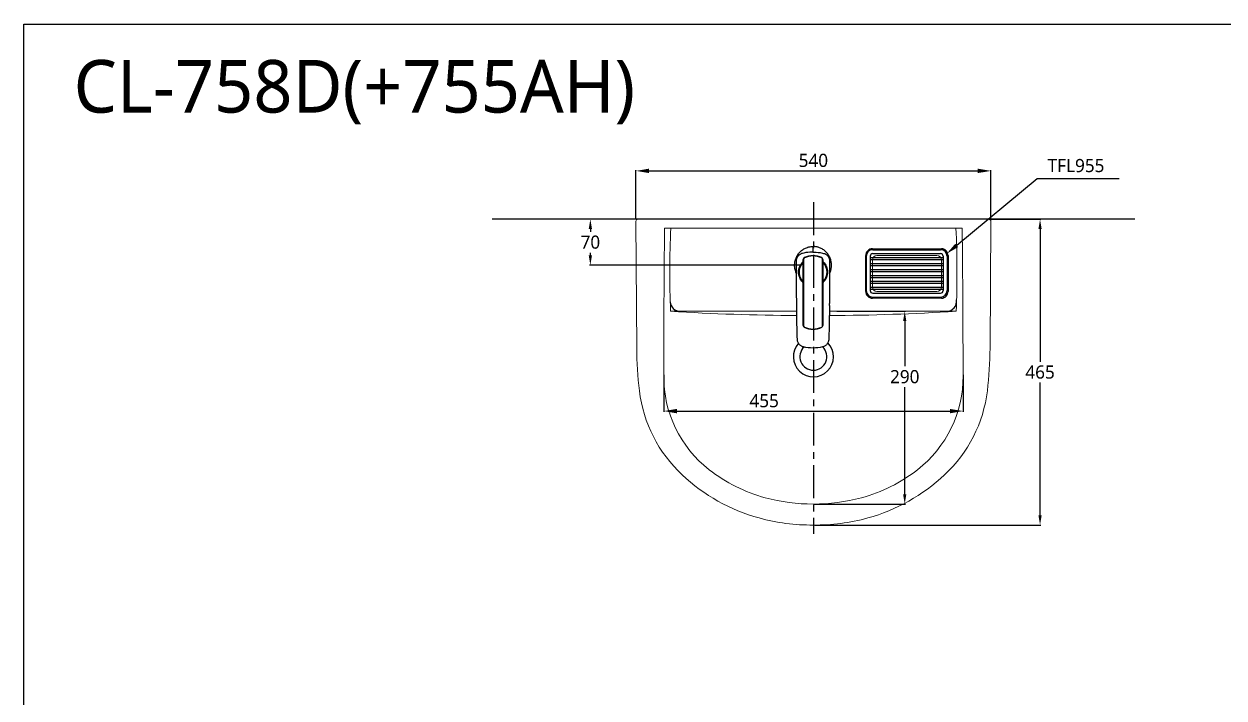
# Model space of a CAD drawing. Extents: x 5203 to 11604, y 0 to 2100.
# Drawn here: x 8504 to 10328, y 1075 to 2100 of the extents above; entities that cross this region are included whole.
import ezdxf

# ---------------------------------------------------------------- set-up
doc = ezdxf.new("R2010")
doc.units = 0
doc.header["$LTSCALE"] = 20
doc.header["$MEASUREMENT"] = 0
doc.linetypes.add('CENTER', pattern=[2, 1.25, -0.25, 0.25, -0.25])
doc.layers.get('0').update_dxf_attribs({"linetype": 'CONTINUOUS'})
doc.layers.get('DEFPOINTS').update_dxf_attribs({"linetype": 'CONTINUOUS'})
for name, color, linetype in [('1', 1, 'CONTINUOUS'), ('3', 3, 'CONTINUOUS'), ('5', 5, 'CONTINUOUS'), ('BASE', 3, 'CONTINUOUS'), ('CENTER', 2, 'CENTER')]:
    doc.layers.add(name, color=color, linetype=linetype)
doc.styles.add('GHS', font='txt.shx', dxfattribs={"bigfont": 'ghs.shx'})
doc.styles.get("Standard").update_dxf_attribs({"font": 'NanumGothic.ttf'})
doc.dimstyles.new('AM_ISO', dxfattribs={"dimtxt": 3.5, "dimasz": 2.5, "dimexe": 1, "dimexo": 1, "dimgap": 1.5, "dimtad": 1, "dimdsep": 46, "dimtxsty": 'Standard', "dimcen": 0, "dimclrd": 256, "dimclre": 256, "dimclrt": 2, "dimadec": 0, "dimazin": 2, "dimtp": 0.1, "dimtm": 0.1, "dimtfac": 0.71, "dimtdec": 3, "dimtmove": 0, "dimatfit": 3, "dimfxl": 0, "dimlwd": -1, "dimlwe": -1, "dimarcsym": 0})
doc.dimstyles.new('ISO-25', dxfattribs={"dimtxt": 15, "dimasz": 10, "dimexe": 1.25, "dimexo": 0.625, "dimgap": 5, "dimtad": 1, "dimtoh": 1, "dimdec": 0, "dimtxsty": 'Standard', "dimcen": 2.5, "dimadec": 0, "dimazin": 0, "dimtfac": 1, "dimtdec": 0, "dimtmove": 0, "dimatfit": 3, "dimfxl": 0, "dimarcsym": 0})

# ---------------------------------------------------------------- blocks, each defined once
blk = doc.blocks.new('*D70')
at = {"layer": '1', "color": 3}
for p, q in [((9434.4, 1804.3), (9434.4, 1877.7)), ((9454.4, 1876.7), (9953.9, 1876.7)), ((9973.9, 1804.3), (9973.9, 1877.7))]:
    blk.add_line(p, q, dxfattribs=at)
for points in [[(9454.4, 1880.1), (9454.4, 1873.4), (9434.4, 1876.7)], [(9953.9, 1880.1), (9953.9, 1873.4), (9973.9, 1876.7)]]:
    blk.add_solid(points, dxfattribs=at)
at = {"layer": 'DEFPOINTS', "color": 0}
for p in [(9973.9, 1876.7), (9434.4, 1803.3), (9973.9, 1803.3)]:
    blk.add_point(p, dxfattribs=at)
at = {"layer": '1', "color": 2, "insert": (9704.1, 1892.6), "char_height": 20, "attachment_point": 5}
blk.add_mtext('540', dxfattribs=at)
blk = doc.blocks.new('*D71')
at = {"layer": '1', "color": 3}
for p, q in [((9476.6, 1566.6), (9476.6, 1510.6)), ((9931.6, 1566.5), (9931.6, 1510.6)), ((9496.6, 1511.6), (9911.6, 1511.6))]:
    blk.add_line(p, q, dxfattribs=at)
for points in [[(9496.6, 1514.9), (9496.6, 1508.2), (9476.6, 1511.6)], [(9911.6, 1514.9), (9911.6, 1508.2), (9931.6, 1511.6)]]:
    blk.add_solid(points, dxfattribs=at)
at = {"layer": 'DEFPOINTS', "color": 0}
for p in [(9476.6, 1567.6), (9931.6, 1567.5), (9931.6, 1511.6)]:
    blk.add_point(p, dxfattribs=at)
at = {"layer": '1', "color": 2, "insert": (9629.3, 1527.3), "char_height": 20, "attachment_point": 5}
blk.add_mtext('455', dxfattribs=at)
blk = doc.blocks.new('*D72')
at = {"layer": '1', "color": 3, "linetype": 'ByBlock', "lineweight": -2}
for p, q in [((9740, 1663.3), (9844.3, 1663.3)), ((9843, 1648.3), (9843, 1579.7)), ((9843, 1385.3), (9843, 1547.9)), ((9704.8, 1370.3), (9844.3, 1370.3))]:
    blk.add_line(p, q, dxfattribs=at)
at = {"layer": '1', "color": 3}
for points in [[(9840.5, 1648.3), (9845.5, 1648.3), (9843, 1663.3)], [(9840.5, 1385.3), (9845.5, 1385.3), (9843, 1370.3)]]:
    blk.add_solid(points, dxfattribs=at)
at = {"layer": 'DEFPOINTS', "color": 0}
for p in [(9739.4, 1663.3), (9704.1, 1370.3), (9843, 1370.3)]:
    blk.add_point(p, dxfattribs=at)
at = {"layer": '1', "color": 2, "insert": (9843, 1563.8), "char_height": 20, "attachment_point": 5}
blk.add_mtext('290', dxfattribs=at)
blk = doc.blocks.new('*D65')
at = {"layer": '1', "color": 3, "linetype": 'ByBlock', "lineweight": -2}
for p, q in [((9941.6, 1803.3), (9363.9, 1803.3)), ((9365.1, 1788.3), (9365.1, 1784.1)), ((9365.1, 1748.3), (9365.1, 1752.4)), ((9686, 1733.3), (9363.9, 1733.3))]:
    blk.add_line(p, q, dxfattribs=at)
at = {"layer": '1', "color": 3}
for points in [[(9362.6, 1788.3), (9367.6, 1788.3), (9365.1, 1803.3)], [(9362.6, 1748.3), (9367.6, 1748.3), (9365.1, 1733.3)]]:
    blk.add_solid(points, dxfattribs=at)
at = {"layer": 'DEFPOINTS', "color": 0}
for p in [(9942.2, 1803.3), (9365.1, 1733.3), (9686.6, 1733.3)]:
    blk.add_point(p, dxfattribs=at)
at = {"layer": '1', "color": 2, "insert": (9365.1, 1768.3), "char_height": 20, "attachment_point": 5}
blk.add_mtext('70', dxfattribs=at)
blk = doc.blocks.new('*D69')
at = {"layer": '1', "color": 3, "linetype": 'ByBlock', "lineweight": -2}
for p, q in [((9971.5, 1803.3), (10050, 1803.3)), ((10048.7, 1788.3), (10048.7, 1586.7)), ((10048.7, 1353.3), (10048.7, 1554.9)), ((9706.5, 1338.3), (10050, 1338.3))]:
    blk.add_line(p, q, dxfattribs=at)
at = {"layer": '1', "color": 3}
for points in [[(10046.2, 1788.3), (10051.2, 1788.3), (10048.7, 1803.3)], [(10046.2, 1353.3), (10051.2, 1353.3), (10048.7, 1338.3)]]:
    blk.add_solid(points, dxfattribs=at)
at = {"layer": 'DEFPOINTS', "color": 0}
for p in [(9970.9, 1803.3), (9705.8, 1338.3), (10048.7, 1338.3)]:
    blk.add_point(p, dxfattribs=at)
at = {"layer": '1', "color": 2, "insert": (10048.7, 1570.8), "char_height": 20, "attachment_point": 5}
blk.add_mtext('465', dxfattribs=at)

msp = doc.modelspace()

# ---------------------------------------------------------------- linework, layer by layer
at = {"color": 3}
for p, q in [((10044.09423, 1864.71665), (9922.06211, 1763.51516)), ((10168.9033, 1864.71665), (10044.09423, 1864.71665))]:
    msp.add_line(p, q, dxfattribs=at)
at = {"color": 0, "linetype": 'Continuous', "lineweight": 0}
for p, q in [((9434.35827, 1803.2611), (9704.13005, 1803.2611)), ((9434.37763, 1800.2611), (9435.58634, 1607.3354)), ((9477.96151, 1789.80135), (9704.13005, 1789.80135)), ((9973.90184, 1803.2611), (9704.13005, 1803.2611)), ((9930.2986, 1789.80135), (9704.13005, 1789.80135)), ((9973.88248, 1800.2611), (9972.67377, 1607.3354)), ((9678.76724, 1663.26114), (9487.12423, 1663.26114)), ((9728.47066, 1663.26114), (9921.13588, 1663.26114))]:
    msp.add_line(p, q, dxfattribs=at)
for centre, radius, start, end in [((9437.37763, 1800.2611), 3, 90, 180.36853163), ((29524.59016, 1558.42791), 20047.96384, 179.338735053, 179.981506006), ((10899.30824, 1723.33529), 1413.46121, 177.30475152, 182.4358877), ((8508.95187, 1723.33529), 1413.46121, 357.5641123, 2.69524848), ((-10117.33515, 1558.41966), 20048.96896, 0.018657496, 0.661255363), ((9970.88248, 1800.2611), 3, 359.63146837, 90), ((9703.72599, 5211.01498), 3554.35982, 266.50624535, 269.59894377), ((9704.53412, 5211.01498), 3554.35982, 270.38457655, 273.49375465), ((9990.58149, 1609.6543), 555, 180.23939288, 186.95001827), ((9417.67861, 1609.6543), 555, 353.04998173, 359.76060712), ((9655.42675, 1563.80256), 178.80275, 179.52894278, 232.19894972), ((9752.83212, 1563.80356), 178.8043, 307.80116617, 0.48307282), ((9648.37757, 1568.07869), 210.27982, 186.98755064, 226.86971336), ((9759.88253, 1568.07869), 210.27982, 313.13028664, 353.01244936), ((9695.99458, 1619.00538), 280, 226.88313393, 254.58589012), ((9695.99458, 1615.47931), 244.5, 232.10975546, 254.58589012), ((9712.26553, 1615.47931), 244.5, 285.41410988, 307.89024454), ((9712.26553, 1619.00538), 280, 285.41410988, 313.11686607), ((9703.2793, 1649.51128), 279.2514, 255.00092255, 270.17455555), ((9704.98081, 1649.51128), 279.2514, 269.82544445, 284.99907745), ((9703.28189, 1653.03297), 314.74701, 254.95344941, 270.15439794), ((9704.97822, 1653.03297), 314.74701, 269.84560206, 285.04655059)]:
    msp.add_arc(centre, radius, start, end, dxfattribs=at)
at = {"color": 0}
for radius, start, end in [(30.5, 137.86234825, 43.90826337), (20.5, 134.06496231, 46.67249883)]:
    msp.add_arc((9704.13005, 1594.18879), radius, start, end, dxfattribs=at)
at = {"color": 7}
for points in [[(9793.81475, 1758.26114), (9791.19675, 1758.26114), (9788.59488, 1757.18341), (9784.89248, 1753.481), (9783.81475, 1750.87913), (9783.81475, 1748.26114)], [(9908.81475, 1748.26114), (9908.81475, 1750.87913), (9907.73702, 1753.481), (9904.03462, 1757.18341), (9901.43274, 1758.26114), (9898.81475, 1758.26114)], [(9783.81475, 1693.26114), (9783.81475, 1690.64314), (9784.89248, 1688.04127), (9788.59488, 1684.33887), (9791.19675, 1683.26114), (9793.81475, 1683.26114)], [(9898.81475, 1683.26114), (9901.43274, 1683.26114), (9904.03462, 1684.33887), (9907.73702, 1688.04127), (9908.81475, 1690.64314), (9908.81475, 1693.26114)]]:
    msp.add_open_spline(points, degree=3, knots=[0, 0, 0, 0, 0.5, 0.5, 1, 1, 1, 1], dxfattribs=at)
for points in [[(9793.81475, 1758.26114), (9828.81475, 1758.26114), (9863.81475, 1758.26114), (9898.81475, 1758.26114)], [(9783.81475, 1693.26114), (9783.81475, 1708.1154), (9783.81475, 1719.96967), (9783.81475, 1748.26114)], [(9908.81475, 1748.26114), (9908.81475, 1728.9278), (9908.81475, 1712.59447), (9908.81475, 1693.26114)], [(9898.81475, 1683.26114), (9863.81475, 1683.26114), (9828.81475, 1683.26114), (9793.81475, 1683.26114)]]:
    msp.add_open_spline(points, degree=3, dxfattribs=at)
at = {"color": 3}
msp.add_solid([(9919.93427, 1766.08098), (9924.18994, 1760.94934), (9906.6672, 1750.74814)], dxfattribs=at)
at = {"layer": '1'}
for p, q in [((9437.37763, 1803.2611), (9215.63003, 1803.2611)), ((10192.63008, 1803.2611), (9437.37763, 1803.2611))]:
    msp.add_line(p, q, dxfattribs=at)
at = {"layer": '1', "color": 7, "linetype": 'Continuous'}
for p, q in [((9688.61895, 1742.10966), (9688.61895, 1742.15329)), ((9688.61895, 1641.62826), (9688.61895, 1742.10966)), ((9689.11895, 1742.10093), (9689.11895, 1641.61953)), ((9690.29054, 1744.84273), (9690.29054, 1744.7991)), ((9716.94737, 1744.7991), (9716.94737, 1744.84273)), ((9718.11895, 1641.61953), (9718.11895, 1742.10093)), ((9718.61895, 1742.15329), (9718.61895, 1742.10966)), ((9718.61895, 1742.10966), (9718.61895, 1641.62826)), ((9682.31896, 1723.48787), (9682.31896, 1723.31356)), ((9682.31896, 1723.13925), (9682.31896, 1722.8342)), ((9724.91896, 1723.31356), (9724.91896, 1723.48787)), ((9724.91896, 1722.8342), (9724.91896, 1723.13925))]:
    msp.add_line(p, q, dxfattribs=at)
at = {"layer": '1', "color": 7}
for centre, start, end in [((9906.68649, 1678.26114), 270, 9.24237653), ((9501.57362, 1678.26114), 181.84703468, 270)]:
    msp.add_arc(centre, 15, start, end, dxfattribs=at)
at = {"layer": '1', "color": 7, "linetype": 'Continuous'}
for centre, major_axis, ratio, start_param, end_param in [((9703.61895, 1723.13925), (-21.3, 0), 0.996195, 5.4937619843, 6.2831853072), ((9703.61895, 1722.8342), (-21.3, 0), 0.996195, 5.4937619843, 6.2831853072), ((9691.61895, 1742.15329), (3, 0), 0.999848, 2.0295203772, 3.1415926536), ((9691.61895, 1742.10966), (-3, 0), 0.999848, 5.1711130308, 6.2831853072), ((9689.11895, 1742.10966), (0.5, 0), 0.017452, 3.1415926536, 4.7123889804), ((9691.61895, 1742.10093), (2.5, 0), 0.999848, 2.0295203772, 3.1415926536), ((9703.61895, 1717.85863), (30.1, 0), 0.999848, 1.1120722764, 2.0295203772), ((9703.61895, 1717.815), (-30.1, 0), 0.999848, 4.25366493, 5.1711130308), ((9690.51194, 1744.35086), (-0.22138, 0.44832), 0.007728, 0.0156492517, 1.5864455785), ((9703.61895, 1717.80628), (29.6, 0), 0.999848, 1.1120722764, 2.0295203772), ((9716.72596, 1744.35086), (0.22138, 0.44832), 0.007728, 4.6967397287, 6.2675360555), ((9715.61895, 1742.10093), (2.5, 0), 0.999848, 0, 1.1120722764), ((9715.61895, 1742.15329), (3, 0), 0.999848, 0, 1.1120722764), ((9715.61895, 1742.10966), (-3, 0), 0.999848, 3.1415926536, 4.25366493), ((9718.11895, 1742.10966), (0.5, 0), 0.017452, 4.7123889804, 6.2831853072), ((9703.61895, 1722.8342), (-21.3, 0), 0.996195, 2.3520711434, 3.9310159553), ((9703.61895, 1723.13925), (-21.3, 0), 0.996195, 3.1415926325, 3.9116755375), ((9703.61895, 1723.63579), (-21.4, 0), 0.996167, 6.2604087729, 6.2831853072), ((9703.61895, 1723.63579), (-21.4, 0), 0.996167, 0, 0.1433351484), ((9703.61895, 1723.31356), (-21.3, 0), 0.996195, 5.8189168335, 6.2831853072), ((9703.61895, 1723.48787), (-21.3, 0), 0.996195, 6.0155608798, 6.2831853072), ((9703.61895, 1722.8342), (-21.3, 0), 0.996195, 0, 0.7895214891), ((9703.61895, 1723.31356), (-21.3, 0), 0.996195, 3.1415926325, 3.4862842697), ((9703.61895, 1723.48787), (-21.3, 0), 0.996195, 3.1415926325, 3.4531993677), ((9703.61895, 1723.63579), (21.5, 0), 0.996167, 6.0138918981, 6.2831853072), ((9703.61895, 1723.63579), (-21.4, 0), 0.996167, 2.9982575117, 3.2607768367), ((9691.61895, 1641.62826), (-3, 0), 0.999848, 0, 1.1120722764), ((9689.11895, 1641.62826), (0.5, 0), 0.017452, 3.1415926536, 4.7123889804), ((9691.61895, 1641.61953), (2.5, 0), 0.999848, 3.1415926536, 4.25366493), ((9690.51194, 1639.38705), (0.22138, 0.44832), 0.007728, 3.1259434019, 4.6967397287), ((9703.61895, 1665.92291), (-30.1, 0), 0.999848, 1.1120722764, 2.0295203772), ((9703.61895, 1665.91418), (29.6, 0), 0.999848, 4.25366493, 5.1711130308), ((9715.61895, 1641.61953), (2.5, 0), 0.999848, 5.1711130308, 6.2831853072), ((9716.72596, 1639.38705), (-0.22138, 0.44832), 0.007728, 1.5864455785, 3.1572419053), ((9715.61895, 1641.62826), (-3, 0), 0.999848, 2.0295203772, 3.1415926536), ((9718.11895, 1641.62826), (0.5, 0), 0.017452, 4.7123889804, 6.2831853072)]:
    msp.add_ellipse(centre, major_axis=major_axis, ratio=ratio, start_param=start_param, end_param=end_param, dxfattribs=at)
for points, knots in [([(9678.3858, 1720.88247), (9678.32424, 1721.01299), (9677.88333, 1721.96646), (9677.15765, 1723.79108), (9676.51728, 1725.9835), (9676.1294, 1727.77452), (9675.82615, 1729.58657), (9675.51986, 1732.80265), (9675.69758, 1736.53551), (9676.41599, 1740.21998), (9677.49303, 1743.83478), (9679.50526, 1748.15238), (9682.92257, 1752.78784), (9687.22896, 1756.66326), (9691.42188, 1759.09986), (9694.58161, 1760.3234), (9696.43624, 1760.87796), (9699.25932, 1761.56273), (9701.68135, 1761.82042), (9703.61895, 1761.82042)], [0, 0, 0, 0, 0.0079032457, 0.0575080856, 0.1071129256, 0.1319153456, 0.1567177655, 0.2063226055, 0.3055322854, 0.3551371254, 0.4047419654, 0.5039516453, 0.6031613252, 0.7023710051, 0.801580685, 0.851185525, 0.875987945, 0.900790365, 1, 1, 1, 1]), ([(9703.53232, 1753.34538), (9703.0352, 1753.3456), (9702.53809, 1753.3401), (9697.81413, 1753.23331), (9693.59666, 1752.72301), (9688.25463, 1751.53834), (9687.04744, 1751.2338), (9685.85008, 1750.8948)], [0, 0, 0, 0, 0.0832697347, 0.0832697347, 0.7914920611, 0.7914920611, 1, 1, 1, 1]), ([(9703.53232, 1753.34538), (9703.5612, 1753.34537), (9703.59007, 1753.34536), (9703.64783, 1753.34536), (9703.67671, 1753.34537), (9703.70559, 1753.34538)], [0, 0, 0, 0, 0.4999999501, 0.4999999501, 1, 1, 1, 1]), ([(9703.61895, 1753.31258), (9703.61895, 1753.33014), (9703.61895, 1753.5433), (9703.61895, 1753.95576), (9703.61895, 1755.15973), (9703.61895, 1757.02076), (9703.61895, 1759.07408), (9703.61895, 1760.64042), (9703.61895, 1761.42739), (9703.61895, 1761.82042)], [0, 0, 0, 0, 0.0063765733, 0.0773496752, 0.1483227771, 0.4322151847, 0.7161075924, 0.8580537962, 1, 1, 1, 1]), ([(9728.85211, 1720.88246), (9728.91366, 1721.01298), (9729.35459, 1721.96645), (9730.08026, 1723.79107), (9730.72063, 1725.9835), (9731.10852, 1727.77451), (9731.41176, 1729.58656), (9731.71804, 1732.80264), (9731.54032, 1736.53551), (9730.82192, 1740.21997), (9729.74488, 1743.83478), (9727.73265, 1748.15237), (9724.31533, 1752.78783), (9720.00895, 1756.66325), (9715.81602, 1759.09985), (9712.6563, 1760.3234), (9710.80166, 1760.87796), (9707.97859, 1761.56273), (9705.55657, 1761.82042), (9703.61895, 1761.82042)], [0, 0, 0, 0, 0.0079032457, 0.0575080856, 0.1071129256, 0.1319153456, 0.1567177655, 0.2063226055, 0.3055322854, 0.3551371254, 0.4047419654, 0.5039516453, 0.6031613252, 0.7023710051, 0.801580685, 0.851185525, 0.875987945, 0.900790365, 1, 1, 1, 1]), ([(9703.70559, 1753.34538), (9704.20271, 1753.3456), (9704.69982, 1753.3401), (9709.42378, 1753.23331), (9713.64125, 1752.72301), (9718.98328, 1751.53834), (9720.19047, 1751.2338), (9721.38783, 1750.8948)], [0, 0, 0, 0, 0.0832697301, 0.0832697301, 0.7914920601, 0.7914920601, 1, 1, 1, 1]), ([(9678.86811, 1675.88255), (9678.82806, 1677.50614), (9678.62408, 1686.32081), (9678.38606, 1702.33477), (9678.35922, 1722.16021), (9678.49185, 1734.79011), (9678.57669, 1740.22663)], [0, 0, 0, 0, 0.0757276378, 0.4111013698, 0.7464751018, 1, 1, 1, 1]), ([(9678.57669, 1740.22664), (9678.61292, 1742.54986), (9679.16236, 1744.8557), (9681.66844, 1748.77929), (9683.59761, 1750.25709), (9685.85008, 1750.8948)], [0, 0, 0, 0, 0.5, 0.5, 1, 1, 1, 1]), ([(9688.5946, 1706.95273), (9688.41429, 1707.12021), (9686.16842, 1709.28018), (9682.79838, 1714.37025), (9681.02925, 1722.9616), (9682.79838, 1731.55295), (9686.16802, 1736.64241), (9688.41325, 1738.80198), (9688.59302, 1738.96899)], [0, 0, 0, 0, 0.0205573878, 0.2602936828, 0.500029981, 0.7397662792, 0.9795025743, 1, 1, 1, 1]), ([(9688.6253, 1738.35122), (9687.21151, 1736.97969), (9683.65332, 1732.44277), (9681.11295, 1723.0054), (9683.48731, 1714.18941), (9686.45941, 1710.03325), (9687.3412, 1709.01582)], [0, 0, 0, 0, 0.1822338912, 0.5288018467, 0.8753698073, 1, 1, 1, 1]), ([(9718.52073, 1707.56246), (9718.74787, 1707.78074), (9722.77757, 1711.83548), (9726.89233, 1722.0648), (9723.28509, 1733.11238), (9719.55853, 1737.42829), (9718.6485, 1738.31256)], [0, 0, 0, 0, 0.0276047619, 0.5005743768, 0.8884228338, 1, 1, 1, 1]), ([(9718.64489, 1738.96899), (9718.82466, 1738.80199), (9721.0699, 1736.64241), (9724.43952, 1731.55295), (9726.20867, 1722.9616), (9724.43952, 1714.37025), (9721.06949, 1709.28018), (9718.82363, 1707.12021), (9718.64331, 1706.95273)], [0, 0, 0, 0, 0.020497447, 0.260233742, 0.4999700402, 0.7397063384, 0.9794426335, 1, 1, 1, 1]), ([(9721.38783, 1750.8948), (9723.6408, 1750.25694), (9725.58546, 1748.75857), (9728.07078, 1744.85882), (9728.625, 1742.54877), (9728.66123, 1740.22664)], [0, 0, 0, 0, 0.5, 0.5, 1, 1, 1, 1]), ([(9728.66123, 1740.22663), (9728.74606, 1734.79011), (9728.87869, 1722.16021), (9728.85185, 1702.33477), (9728.61383, 1686.32081), (9728.40985, 1677.50614), (9728.36981, 1675.88255)], [0, 0, 0, 0, 0.2535248982, 0.5888986302, 0.9242723622, 1, 1, 1, 1]), ([(9678.76195, 1663.79257), (9678.75209, 1664.80014), (9678.7679, 1666.81546), (9678.81553, 1668.83013), (9678.85943, 1670.84489), (9678.89959, 1672.85975), (9678.89295, 1674.87524), (9678.86811, 1675.88255)], [0, 0, 0, 0, 0.25, 0.5, 0.5, 0.75, 1, 1, 1, 1]), ([(9679.76808, 1620.62412), (9679.55295, 1626.46547), (9679.14459, 1639.49667), (9678.86983, 1653.88908), (9678.77523, 1662.43648), (9678.76195, 1663.79257)], [0, 0, 0, 0, 0.4061200197, 0.9057784797, 1, 1, 1, 1]), ([(9728.47595, 1663.79257), (9728.46267, 1662.43648), (9728.36808, 1653.88908), (9728.09332, 1639.49667), (9727.68496, 1626.46547), (9727.46983, 1620.62412)], [0, 0, 0, 0, 0.0942215203, 0.5938799803, 1, 1, 1, 1]), ([(9728.36981, 1675.88255), (9728.34496, 1674.87524), (9728.33831, 1672.85975), (9728.37848, 1670.84489), (9728.42238, 1668.83013), (9728.47001, 1666.81546), (9728.48583, 1664.80014), (9728.47595, 1663.79257)], [0, 0, 0, 0, 0.25, 0.5, 0.5, 0.75, 1, 1, 1, 1]), ([(9689.0818, 1609.09221), (9688.75707, 1609.16533), (9688.11389, 1609.33915), (9686.86228, 1609.79577), (9685.38101, 1610.56568), (9683.788, 1611.77804), (9682.42039, 1613.2377), (9681.30935, 1614.89916), (9680.4783, 1616.71553), (9679.94408, 1618.63927), (9679.79251, 1619.96124), (9679.76809, 1620.62408)], [0, 0, 0, 0, 0.0624998655, 0.1250000708, 0.2500004815, 0.3750008921, 0.5000013027, 0.6250017134, 0.750002124, 0.8750025346, 1, 1, 1, 1]), ([(9727.46982, 1620.62409), (9727.44541, 1619.96126), (9727.29383, 1618.63928), (9726.75962, 1616.71553), (9725.92856, 1614.89916), (9724.81752, 1613.2377), (9723.44992, 1611.77804), (9721.8569, 1610.56568), (9720.37564, 1609.79577), (9719.12403, 1609.33915), (9718.48084, 1609.16533), (9718.15611, 1609.09221)], [0, 0, 0, 0, 0.1249984036, 0.2499986802, 0.3749989568, 0.4999992334, 0.62499951, 0.7499997866, 0.8750000632, 0.9375002015, 1, 1, 1, 1])]:
    msp.add_open_spline(points, degree=3, knots=knots, dxfattribs=at)
for points in [[(9703.61895, 1607.47184), (9698.71256, 1607.47184), (9693.86717, 1608.01481), (9689.0818, 1609.09221)], [(9718.15611, 1609.09221), (9713.37074, 1608.01481), (9708.52534, 1607.47184), (9703.61895, 1607.47184)]]:
    msp.add_open_spline(points, degree=3, dxfattribs=at)
at = {"layer": '3', "color": 0, "linetype": 'Continuous', "lineweight": 0}
for centre, start, end in [((9800.81475, 1741.26114), 90, 180), ((9891.81475, 1741.26114), 0, 90), ((9800.81475, 1700.26114), 180, 270), ((9891.81475, 1700.26114), 270, 0)]:
    msp.add_arc(centre, 7, start, end, dxfattribs=at)
for points in [[(9793.81475, 1700.26114), (9793.81475, 1714.9278), (9793.81475, 1726.59447), (9793.81475, 1741.26114)], [(9800.81467, 1748.26114), (9831.14805, 1748.26114), (9861.48144, 1748.26114), (9891.81483, 1748.26114)], [(9898.81475, 1741.26114), (9898.81475, 1726.59444), (9898.81475, 1714.92775), (9898.81475, 1700.26105)], [(9891.81475, 1693.26114), (9861.48142, 1693.26114), (9831.14808, 1693.26114), (9800.81475, 1693.26114)]]:
    msp.add_open_spline(points, degree=3, dxfattribs=at)
at = {"layer": '5', "color": 212}
msp.add_lwpolyline([(8504.13005, 2100), (11604.13005, 2100), (11604.13005, 0), (8504.13005, 0)], close=True, dxfattribs=at)
at = {"layer": 'BASE', "linetype": 'Continuous'}
for p, q in [((9794.43357, 1756.90887), (9897.43357, 1756.90887)), ((9784.43357, 1746.90887), (9784.43357, 1694.90887)), ((9790.43357, 1746.90887), (9790.43357, 1694.90887)), ((9790.43357, 1744.90887), (9901.43357, 1744.90887)), ((9790.43357, 1741.90887), (9901.43357, 1741.90887)), ((9790.43357, 1735.90887), (9901.43357, 1735.90887)), ((9794.43357, 1750.90887), (9897.43357, 1750.90887)), ((9901.43357, 1746.90887), (9901.43357, 1694.90887)), ((9907.43357, 1746.90887), (9907.43357, 1694.90887)), ((9790.43357, 1732.90887), (9901.43357, 1732.90887)), ((9790.43357, 1726.90887), (9901.43357, 1726.90887)), ((9790.43357, 1723.90887), (9901.43357, 1723.90887)), ((9790.43357, 1717.90887), (9901.43357, 1717.90887)), ((9790.43357, 1714.90887), (9901.43357, 1714.90887)), ((9790.43357, 1708.90887), (9901.43357, 1708.90887)), ((9790.43357, 1705.90887), (9901.43357, 1705.90887)), ((9790.43357, 1699.90887), (9901.43357, 1699.90887)), ((9790.43357, 1696.90887), (9901.43357, 1696.90887)), ((9794.43357, 1690.90887), (9897.43357, 1690.90887)), ((9794.43357, 1684.90887), (9897.43357, 1684.90887))]:
    msp.add_line(p, q, dxfattribs=at)
for centre, radius, start, end in [((9794.43357, 1746.90887), 10, 90, 180), ((9897.43357, 1746.90887), 10, 0, 90), ((9794.43357, 1746.90887), 4, 90, 180), ((9897.43357, 1746.90887), 4, 0, 90), ((9794.43357, 1694.90887), 10, 180, 270), ((9794.43357, 1694.90887), 4, 180, 270), ((9897.43357, 1694.90887), 10, 270, 0), ((9897.43357, 1694.90887), 4, 270, 0)]:
    msp.add_arc(centre, radius, start, end, dxfattribs=at)
at = {"layer": 'CENTER', "color": 1, "linetype": 'CENTER', "ltscale": 2}
msp.add_line((9704.13005, 1829.14283), (9704.13005, 1324.7627), dxfattribs=at)

# ---------------------------------------------------------------- texts
at = {"insert": (8579.52201, 2045.27793), "char_height": 80, "width": 460, "attachment_point": 1, "style": 'GHS'}
msp.add_mtext('{\\fNanumGothic|b0|i0|c0|p50;CL-758\\fNanumGothic|b0|i0|c129|p50;D\\fNanumGothic|b0|i0|c0|p50;(+755AH)}', dxfattribs=at)
at = {"color": 2, "insert": (10103.39567, 1884.71665), "char_height": 20, "attachment_point": 5}
msp.add_mtext('\\A1;TFL955', dxfattribs=at)

# ---------------------------------------------------------------- dimensions: what is measured, and where the dimension line sits
at = {"layer": '1', "color": 3}
dim = msp.add_linear_dim(base=(9973.90184, 1876.7258), p1=(9434.35827, 1803.2611), p2=(9973.90184, 1803.2611), text='540', dimstyle='AM_ISO', override={"dimtxt": 20, "dimasz": 20, "dimgap": 5, "dimclrd": 3, "dimclre": 3}, dxfattribs=at)
dim.commit()
dim.dimension.update_dxf_attribs({"geometry": '*D70', "text_midpoint": (9704.13005, 1876.7258), "dimtype": 160})
at = {"layer": '1'}
for base, p1, p2, picture, middle in [((9365.10087, 1733.26095), (9942.22006, 1803.2611), (9686.64478, 1733.26095), '*D65', (9365.10087, 1768.26102)), ((10048.73151, 1338.2871), (9970.88248, 1803.2611), (9705.82638, 1338.2871), '*D69', (10048.73151, 1570.7741))]:
    dim = msp.add_linear_dim(base=base, p1=p1, p2=p2, angle=90, dimstyle='ISO-25', override={"dimtxt": 20, "dimasz": 15, "dimtih": 1, "dimclrd": 3, "dimclre": 3, "dimclrt": 2, "dimarcsym": 1}, dxfattribs=at)
    dim.commit()
    dim.dimension.update_dxf_attribs({"geometry": picture, "text_midpoint": middle, "dimtype": 160})
dim = msp.add_linear_dim(base=(9843.00547, 1370.26118), p1=(9739.35936, 1663.26114), p2=(9704.13005, 1370.26118), angle=90, text='290', dimstyle='ISO-25', override={"dimtxt": 20, "dimasz": 15, "dimtih": 1, "dimclrd": 3, "dimclre": 3, "dimclrt": 2, "dimarcsym": 1}, dxfattribs=at)
dim.commit()
dim.dimension.update_dxf_attribs({"geometry": '*D72', "text_midpoint": (9843.00547, 1563.78912), "dimtype": 160})
at = {"layer": '1', "color": 3}
dim = msp.add_linear_dim(base=(9931.63006, 1511.55041), p1=(9476.63005, 1567.58185), p2=(9931.63006, 1567.54534), dimstyle='AM_ISO', override={"dimtxt": 20, "dimasz": 20, "dimgap": 5, "dimclrd": 3, "dimclre": 3}, dxfattribs=at)
dim.commit()
dim.dimension.update_dxf_attribs({"geometry": '*D71', "text_midpoint": (9629.30312, 1511.55041), "dimtype": 160})

doc.saveas('drawing.dxf')
